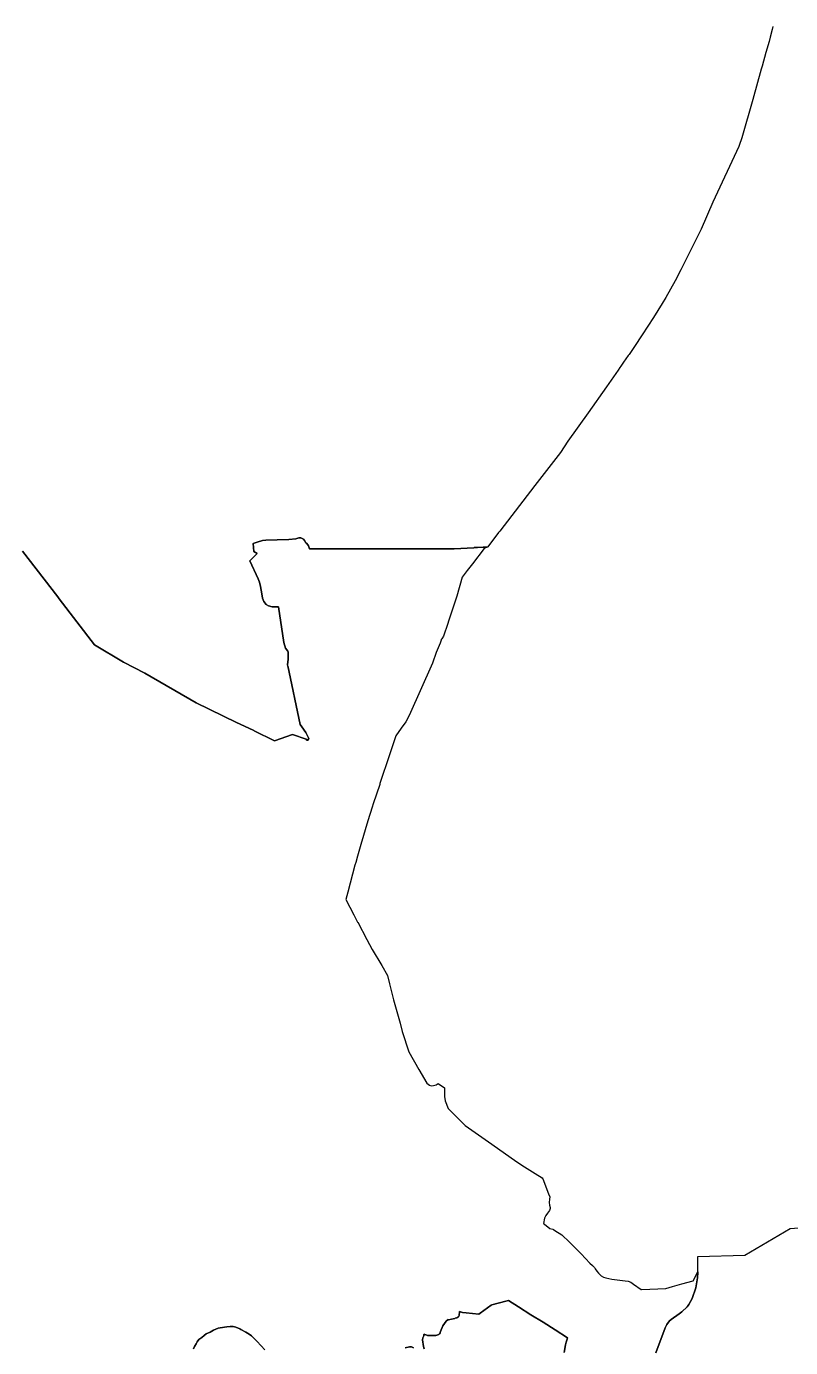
# Model space of a CAD drawing. Header units: inches. Extents: x 130170 to 284068, y 377793 to 804530.
# Drawn here: x 184034 to 194968, y 582574 to 601472 of the extents above; entities that cross this region are included whole.
import ezdxf

# ---------------------------------------------------------------- set-up
doc = ezdxf.new("R2010")
doc.units = ezdxf.units.IN
doc.header["$MEASUREMENT"] = 0
doc.layers.add('muni_il', color=7, linetype='Continuous')

msp = doc.modelspace()

# ---------------------------------------------------------------- linework, layer by layer
at = {"layer": 'muni_il'}
for points in [[(194712, 601473), (194703, 601428), (194675, 601319), (194660, 601257), (194616, 601099), (194562, 600906), (194549, 600860), (194427, 600426), (194273, 599880), (194234, 599767), (194229, 599756), (193856, 598958), (193689, 598570), (193575, 598341), (193400, 597990), (193316, 597835), (193182, 597595), (193131, 597510), (193009, 597311), (192845, 597059), (192734, 596893), (192657, 596781), (192644, 596764), (192578, 596668), (192540, 596614), (192527, 596595), (192499, 596554), (192336, 596317), (192074, 595945), (191783, 595538), (191674, 595379), (191307, 594906), (190806, 594250), (190791, 594231), (190635, 594026), (190579, 594023), (190572, 594023), (190568, 594023), (190490, 594019), (190485, 594019), (190439, 594017), (190434, 594016), (190155, 594002), (190150, 594002), (190092, 594002), (189830, 594002), (189815, 594002), (188083, 594002), (188069, 594041), (188047, 594074), (188034, 594086), (188015, 594120), (188000, 594136), (187959, 594156), (187932, 594158), (187887, 594145), (187789, 594135), (187621, 594127), (187459, 594123), (187412, 594117), (187338, 594094), (187277, 594077), (187290, 593961), (187334, 593934), (187231, 593830), (187351, 593572), (187367, 593523), (187385, 593460), (187395, 593407), (187404, 593356), (187414, 593292), (187431, 593245), (187464, 593203), (187499, 593185), (187549, 593169), (187642, 593172), (187716, 592659), (187743, 592580), (187775, 592535), (187779, 592521), (187780, 592423), (187769, 592342), (187767, 592336), (187767, 592336), (187773, 592325), (187949, 591487), (187976, 591454), (188034, 591371), (188077, 591287), (188062, 591262), (188048, 591262), (188048, 591262), (188035, 591275), (187842, 591346), (187586, 591254), (187295, 591396), (187290, 591399), (187279, 591404), (187038, 591517), (186462, 591795), (185727, 592220), (185424, 592380), (185010, 592627), (184501, 593286), (184482, 593312), (183980, 593964)], [(183980, 593964), (184482, 593312), (184501, 593286), (185010, 592627), (185424, 592380), (185727, 592220), (186462, 591795), (187038, 591517), (187279, 591404), (187290, 591399), (187295, 591396), (187586, 591254), (187842, 591346), (188035, 591275), (188048, 591262), (188048, 591262), (188062, 591262), (188077, 591287), (188034, 591371), (187976, 591454), (187949, 591487), (187773, 592325), (187767, 592336), (187767, 592336), (187769, 592342), (187780, 592423), (187779, 592521), (187775, 592535), (187743, 592580), (187716, 592659), (187642, 593172), (187549, 593169), (187499, 593185), (187464, 593203), (187431, 593245), (187414, 593292), (187404, 593356), (187395, 593407), (187385, 593460), (187367, 593523), (187351, 593572), (187231, 593830), (187334, 593934), (187290, 593961), (187277, 594077), (187338, 594094), (187412, 594117), (187459, 594123), (187621, 594127), (187789, 594135), (187887, 594145), (187932, 594158), (187959, 594156), (188000, 594136), (188015, 594120), (188034, 594086), (188047, 594074), (188069, 594041), (188083, 594002), (189815, 594002), (189830, 594002), (190092, 594002), (190150, 594002), (190155, 594002), (190434, 594016), (190439, 594017), (190485, 594019), (190490, 594019), (190568, 594023), (190572, 594023), (190579, 594023), (190635, 594026), (190583, 594004), (190415, 593784), (190343, 593690), (190268, 593592), (190191, 593324), (190073, 592965), (190062, 592932), (190002, 592749), (189977, 592711), (189971, 592702), (189968, 592694), (189952, 592652), (189899, 592516), (189846, 592363), (189511, 591614), (189461, 591527), (189398, 591434), (189320, 591326), (189234, 591067), (189229, 591051), (189093, 590642), (189089, 590630), (188996, 590351), (188980, 590303), (188920, 590111), (188821, 589772), (188772, 589602), (188747, 589514), (188735, 589473), (188735, 589473), (188631, 589090), (188631, 589090), (188603, 588984), (188719, 588764), (188744, 588718), (188773, 588659), (188774, 588658), (188903, 588412), (188983, 588270), (189120, 588038), (189199, 587895), (189228, 587776), (189286, 587549), (189381, 587213), (189412, 587097), (189505, 586804), (189649, 586550), (189763, 586357), (189800, 586327), (189824, 586320), (189858, 586323), (189898, 586334), (189928, 586353), (190014, 586289), (190017, 586168), (190025, 586106), (190071, 585995), (190225, 585837), (190314, 585750), (190693, 585483), (191053, 585230), (191163, 585159), (191313, 585065), (191414, 585003), (191421, 584989), (191503, 584772), (191523, 584732), (191517, 584697), (191512, 584651), (191519, 584613), (191528, 584578), (191529, 584563), (191520, 584537), (191491, 584499), (191468, 584464), (191446, 584425), (191431, 584349), (191445, 584338), (191523, 584278), (191568, 584266), (191575, 584262), (191594, 584251), (191695, 584185), (191804, 584082), (191972, 583916), (192035, 583847), (192094, 583782), (192133, 583750), (192162, 583718), (192173, 583702), (192197, 583668), (192219, 583638), (192229, 583629), (192257, 583601), (192293, 583582), (192324, 583570), (192413, 583554), (192601, 583530), (192643, 583526), (192684, 583510), (192720, 583483), (192831, 583404), (192833, 583404), (192953, 583412), (193183, 583421), (193279, 583447), (193413, 583487), (193573, 583530), (193641, 583659), (193641, 583659), (193641, 583646), (193636, 583570), (193628, 583514), (193612, 583428), (193561, 583278), (193514, 583191), (193502, 583175), (193487, 583158), (193410, 583086), (193373, 583055), (193260, 582975), (193256, 582973), (193238, 582958), (193196, 582905), (193173, 582856), (193042, 582497)], [(193042, 582497), (193173, 582856), (193196, 582905), (193238, 582958), (193256, 582973), (193260, 582975), (193260, 582975), (193373, 583055), (193410, 583086), (193487, 583158), (193502, 583175), (193514, 583191), (193561, 583278), (193612, 583428), (193628, 583514), (193636, 583570), (193641, 583646), (193641, 583659), (193641, 583659), (193639, 583877), (194315, 583896), (194961, 584277), (195663, 584330)], [(191727, 582506), (191749, 582612), (191758, 582653), (191771, 582695), (191778, 582715), (191602, 582827), (191426, 582936), (191252, 583044), (191075, 583155), (190931, 583247), (190896, 583237), (190696, 583186), (190682, 583183), (190526, 583067), (190508, 583053), (190326, 583072), (190273, 583078), (190233, 583092), (190227, 583032), (190223, 583024), (190215, 583015), (190206, 583008), (190192, 583000), (190167, 582993), (190165, 582992), (190118, 582983), (190075, 582971), (190070, 582976), (190042, 582950), (189994, 582884), (189961, 582805), (189954, 582784), (189947, 582771), (189937, 582762), (189892, 582748), (189892, 582748), (189848, 582745), (189772, 582746), (189762, 582751), (189734, 582763), (189726, 582766), (189723, 582763), (189722, 582755), (189720, 582743), (189705, 582715), (189702, 582684), (189705, 582653), (189710, 582622), (189718, 582589), (189725, 582558)], [(189725, 582558), (189718, 582589), (189710, 582622), (189705, 582653), (189702, 582684), (189705, 582715), (189720, 582743), (189722, 582755), (189723, 582763), (189726, 582766), (189734, 582763), (189762, 582751), (189772, 582746), (189848, 582745), (189892, 582748), (189892, 582748), (189937, 582762), (189947, 582771), (189954, 582784), (189961, 582805), (189994, 582884), (190042, 582950), (190070, 582976), (190075, 582971), (190118, 582983), (190165, 582992), (190167, 582993), (190192, 583000), (190206, 583008), (190215, 583015), (190223, 583024), (190227, 583032), (190233, 583092), (190273, 583078), (190326, 583072), (190508, 583053), (190526, 583067), (190682, 583183), (190696, 583186), (190896, 583237), (190931, 583247), (191075, 583155), (191252, 583044), (191426, 582936), (191602, 582827), (191778, 582715), (191771, 582695), (191758, 582653), (191749, 582612), (191727, 582506)], [(187448, 582540), (187392, 582601), (187332, 582668), (187255, 582740), (187223, 582764), (187174, 582796), (187102, 582835), (187088, 582843), (187087, 582843), (187030, 582868), (186991, 582875), (186950, 582875), (186902, 582872), (186805, 582859), (186778, 582850), (186712, 582825), (186663, 582797), (186607, 582769), (186577, 582746), (186542, 582720), (186503, 582688), (186479, 582657), (186462, 582629), (186439, 582588), (186427, 582556)], [(186427, 582556), (186439, 582588), (186462, 582629), (186479, 582657), (186503, 582688), (186542, 582720), (186577, 582746), (186607, 582769), (186663, 582797), (186712, 582825), (186778, 582850), (186805, 582859), (186902, 582872), (186950, 582875), (186991, 582875), (187030, 582868), (187087, 582843), (187088, 582843), (187102, 582835), (187174, 582796), (187223, 582764), (187255, 582740), (187332, 582668), (187392, 582601), (187448, 582540)], [(189574, 582569), (189546, 582584), (189515, 582584), (189453, 582573)], [(189453, 582573), (189515, 582584), (189546, 582584), (189574, 582569)]]:
    msp.add_lwpolyline(points, dxfattribs=at)

doc.saveas('drawing.dxf')
